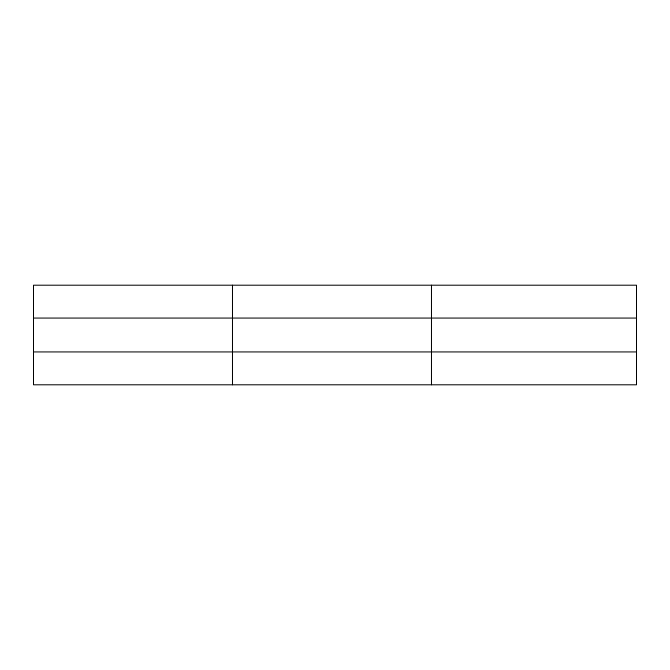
<?xml version="1.0" encoding="UTF-8"?>
<svg xmlns="http://www.w3.org/2000/svg" width="670" height="670" viewBox="0 0 670 670"><rect width="100%" height="100%" fill="white"/><g stroke="black" fill="none" stroke-linecap="round" stroke-linejoin="round"><path stroke-width="1" d="M232.49 384.798L232.49 285.202M431.48 384.798L431.48 285.202M33.5 318.066L636.5 318.066M33.5 351.934L636.5 351.934M636.5 373.843L636.5 384.798L33.5 384.798L33.5 285.202L636.5 285.202L636.5 373.843"/></g></svg>
